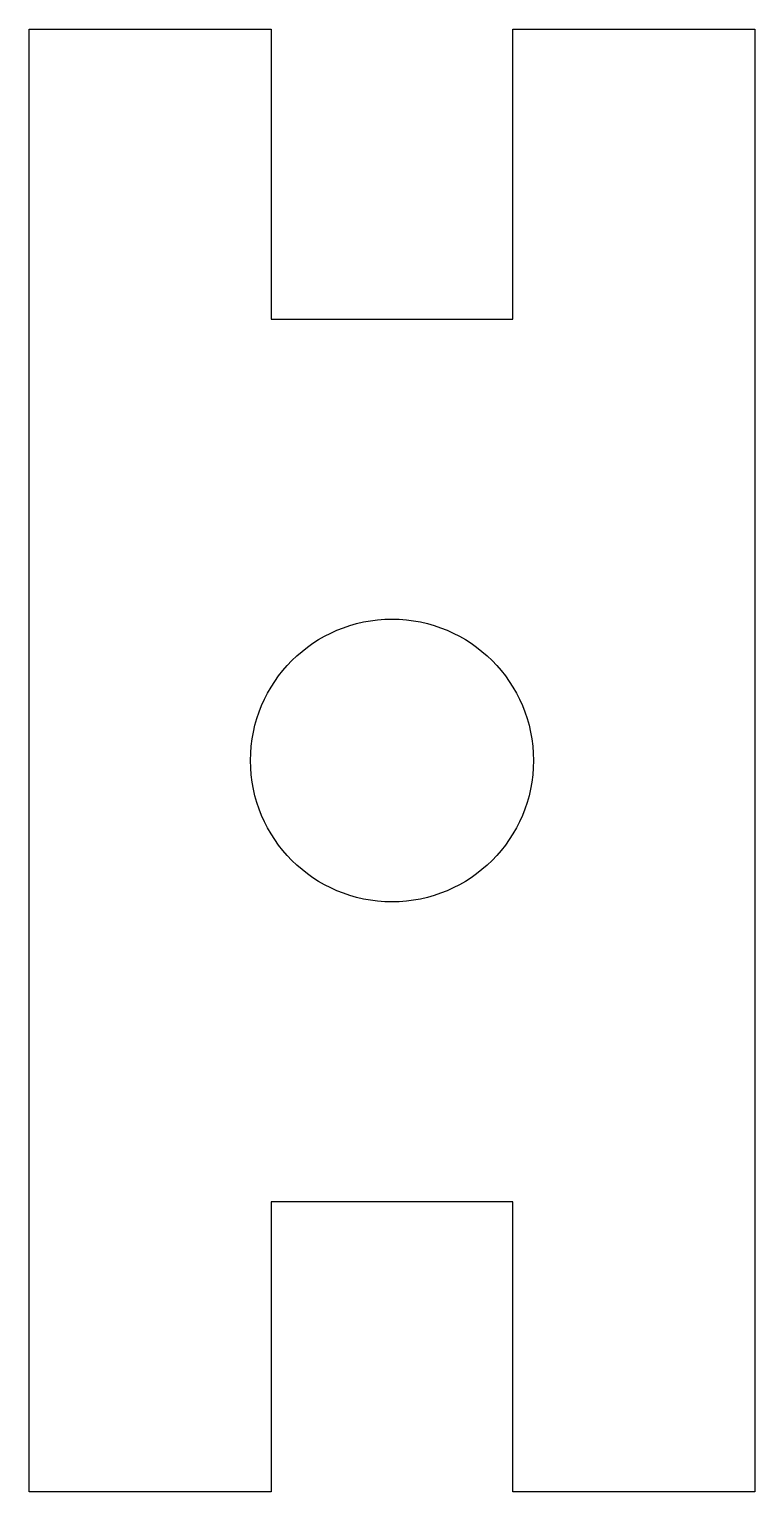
# Model space of a CAD drawing. Header units: millimetres. Extents: x -34 to -24, y 104.8 to 125.
import ezdxf

# ---------------------------------------------------------------- set-up
doc = ezdxf.new("R2010")
doc.units = ezdxf.units.MM
doc.layers.get('0').update_dxf_attribs({"linetype": 'CONTINUOUS'})

msp = doc.modelspace()

# ---------------------------------------------------------------- linework, layer by layer
msp.add_lwpolyline([(-27.333, 104.83), (-27.333, 108.83), (-30.667, 108.83), (-30.667, 104.83), (-34, 104.83), (-34, 125), (-30.667, 125), (-30.667, 121), (-27.333, 121), (-27.333, 125), (-24, 125), (-24, 104.83)], close=True)
msp.add_circle((-29, 114.915), 1.95)

doc.saveas('drawing.dxf')
